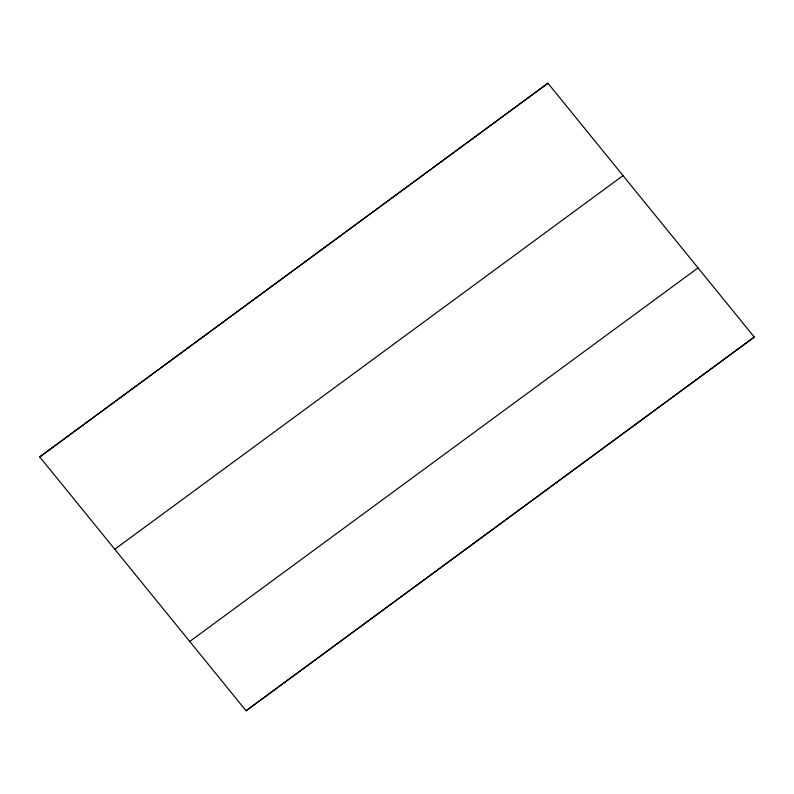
<?xml version="1.0" encoding="UTF-8"?>
<svg xmlns="http://www.w3.org/2000/svg" width="794" height="794" viewBox="0 0 794 794"><rect width="100%" height="100%" fill="white"/><g stroke="black" fill="none" stroke-linecap="round" stroke-linejoin="round"><path stroke-width="1.19" d="M39.75 456.957L547.949 83.241L754.3 337.122L246.051 710.759L39.7 456.878L547.949 83.241M114.763 549.25L623.012 175.613M698.035 267.906L189.746 641.463M754.25 337.043L246.051 710.759"/></g></svg>
